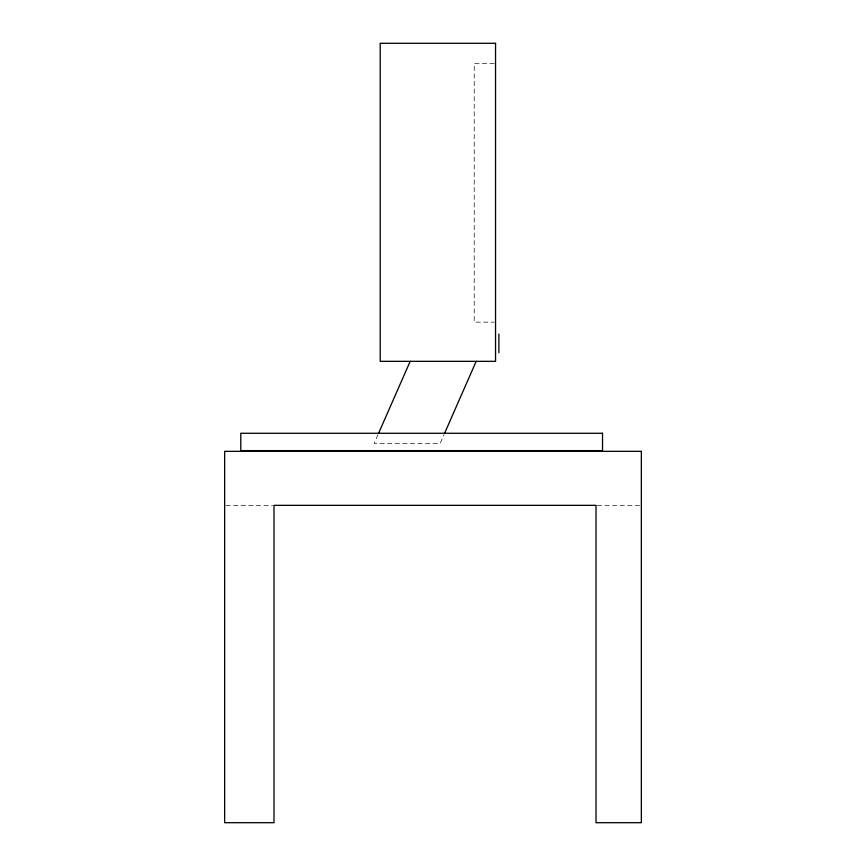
<?xml version="1.0" encoding="UTF-8"?>
<svg xmlns="http://www.w3.org/2000/svg" width="866" height="866" viewBox="0 0 866 866"><rect width="100%" height="100%" fill="white"/><g stroke="black" fill="none" stroke-linecap="round" stroke-linejoin="round"><path stroke-width="0.65" stroke-dasharray="4.33 3.25" d="M377.933 434.764L374.177 443.338L440.177 443.338L443.944 434.764M494.215 63.456L474.211 63.456L474.211 322.141L494.215 322.141M225.983 505.343L272.649 505.343M597.345 505.343L640.017 505.343"/><path stroke-width="1.3" d="M378.474 433.541L410.181 361.328M444.485 433.541L476.181 361.328M498.881 334.038L498.881 352.7M495.547 43.3L380.206 43.3L380.206 361.328L495.547 361.328L495.547 43.3M602.53 433.271L240.78 433.271L240.78 450.612L602.53 450.612L602.53 433.271M641.349 451.338L224.651 451.338L224.651 822.7L273.992 822.7L273.992 505.343L596.014 505.343L596.014 822.7L641.349 822.7L641.349 451.338"/></g></svg>
